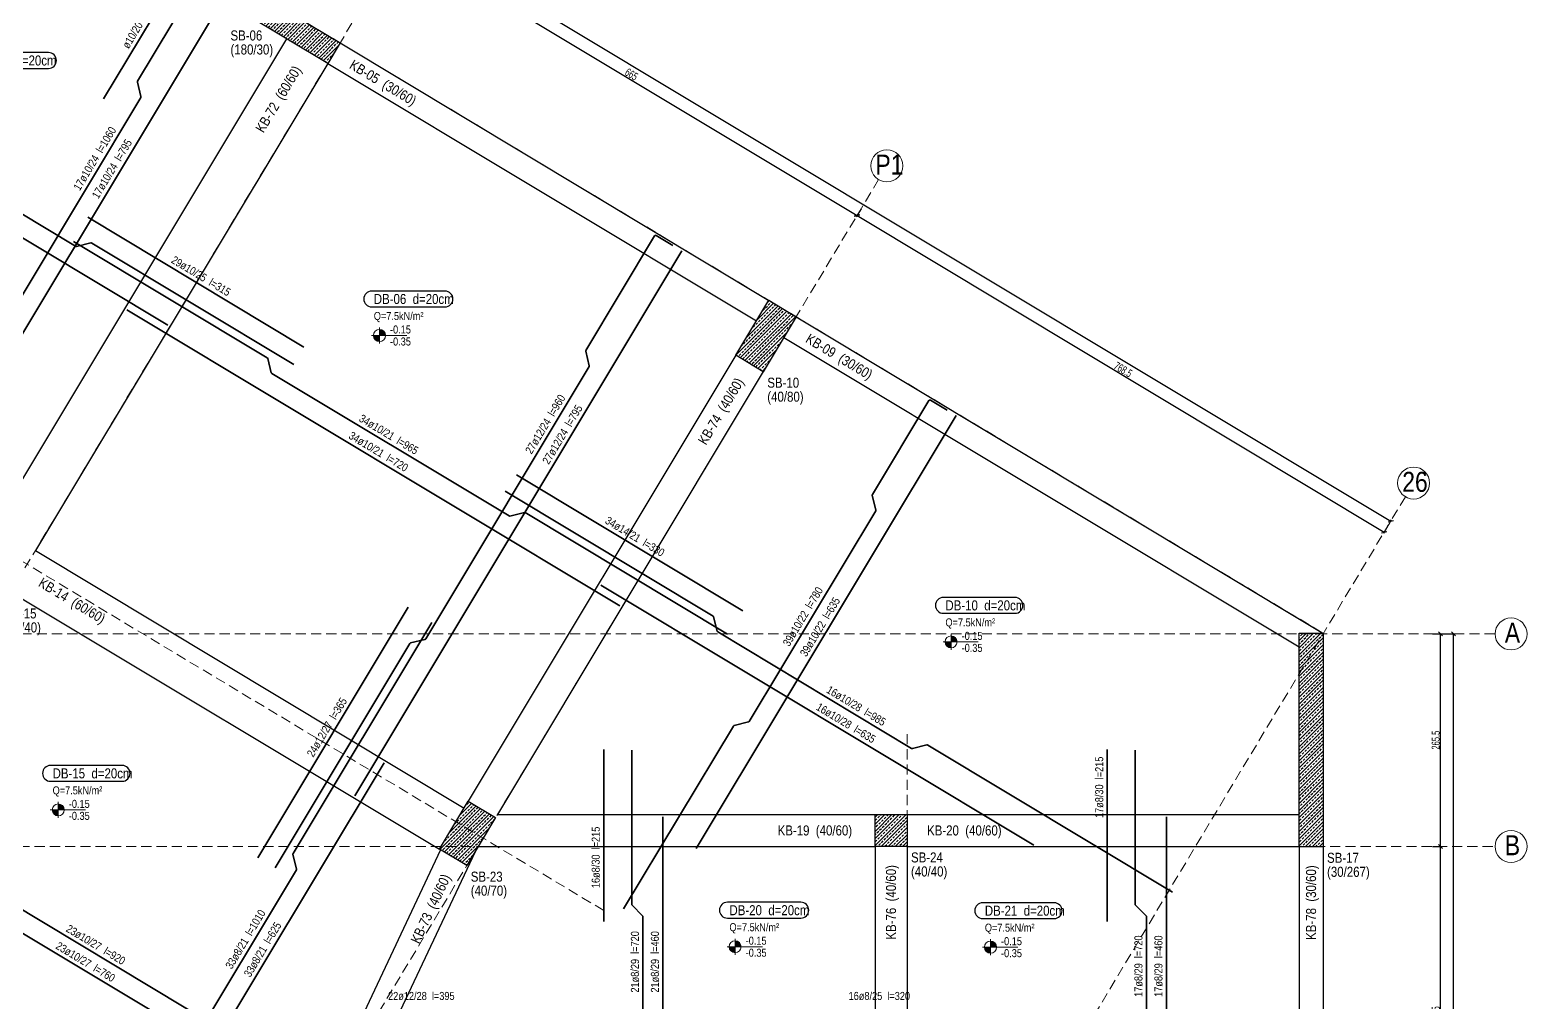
# Model space of a CAD drawing. Header units: millimetres. Extents: x 2068 to 9186, y 624 to 4235.
# Drawn here: x 7306 to 9178, y 1796 to 3011 of the extents above; entities that cross this region are included whole.
import ezdxf
from ezdxf.enums import TextEntityAlignment as Align

# ---------------------------------------------------------------- set-up
doc = ezdxf.new("R2010")
doc.units = ezdxf.units.MM
doc.linetypes.add('DASHED', pattern=[19.05, 12.7, -6.35])
for name, color, linetype, lineweight in [('AKS BALONU (BEYKENT)', 7, 'Continuous', 20), ('AKS CIZGISI (BEYKENT)', 252, 'DASHED', 20), ('AKS NO (BEYKENT)', 3, 'Continuous', 20), ('AKS OLCU (BEYKENT)', 200, 'Continuous', 20), ('DONATI (BEYKENT)', 4, 'Continuous', 35), ('DONATI YAZISI (BEYKENT)', 3, 'Continuous', 20), ('DOSEME ISMI (BEYKENT)', 9, 'Continuous', 20), ('DOSEME PAFTA (BEYKENT)', 3, 'Continuous', 20), ('KIRIS (BEYKENT)', 2, 'Continuous', 30), ('KIRIS ISMI (BEYKENT)', 40, 'Continuous', 20), ('KOLON (BEYKENT)', 3, 'Continuous', 30), ('KOLON ISMI (BEYKENT)', 91, 'Continuous', 20), ('KOT CIZGI (BEYKENT)', 120, 'Continuous', 20), ('KOT YAZI (BEYKENT)', 7, 'Continuous', 20), ('TARAMA (BEYKENT)', 252, 'Continuous', 25), ('YAZI (BEYKENT)', 140, 'Continuous', 20)]:
    doc.layers.add(name, color=color, linetype=linetype, lineweight=lineweight)
doc.styles.add('DONATI YAZISI (BEYKENT)', font='')
doc.styles.add('DSMOLC-50', font='bahnschrift light condensed', dxfattribs={"width": 0.75, "height": 10})
doc.styles.add('KOT (BEYKENT)', font='')
doc.styles.add('YAZI (BEYKENT)', font='')
doc.styles.get('DONATI YAZISI (BEYKENT)').set_extended_font_data('Bahnschrift Light Condensed')
doc.styles.get('KOT (BEYKENT)').set_extended_font_data('Bahnschrift Light Condensed')
doc.styles.get('YAZI (BEYKENT)').set_extended_font_data('Bahnschrift Light Condensed')
doc.dimstyles.new('DSMOLC-50', dxfattribs={"dimtxt": 10, "dimasz": 5, "dimexe": 2, "dimexo": 2, "dimgap": 1, "dimtad": 1, "dimdec": 1, "dimrnd": 0.5, "dimzin": 12, "dimdsep": 46, "dimtxsty": 'DSMOLC-50', "dimblk": 'OBLIQUE', "dimblk1": 'OBLIQUE', "dimblk2": 'OBLIQUE', "dimcen": 0, "dimclrt": 7, "dimadec": 0, "dimazin": 0, "dimtfac": 1, "dimtdec": 4, "dimtix": 1, "dimtmove": 2, "dimatfit": 3, "dimfxl": 1, "dimtzin": 0, "dimarcsym": 0})
pattern_1 = [(45, (900.76, 27.5714), (-4.4194174, 4.4194174), []), (45, (905.1795, 27.5714), (-4.4194174, 4.4194174), [3.125, -1.5625])]

# ---------------------------------------------------------------- blocks, each defined once
blk = doc.blocks.new('_Oblique')
at = {"color": 0, "linetype": 'ByBlock', "lineweight": -2}
blk.add_line((-0.5, -0.5), (0.5, 0.5), dxfattribs=at)
blk = doc.blocks.new('*D86')
at = {"layer": 'AKS OLCU (BEYKENT)', "color": 0, "lineweight": -2, "transparency": 16777216}
for p, q in [((7775.3, 3129.9), (7769.1, 3119.6)), ((7770.1, 3121.4), (8340.3, 2779.1)), ((8345.4, 2787.6), (8339.2, 2777.3))]:
    blk.add_line(p, q, dxfattribs=at)
at = {"layer": 'DEFPOINTS', "color": 0, "transparency": 16777216}
for p in [(7776.3, 3131.7), (8346.4, 2789.3), (8340.3, 2779.1)]:
    blk.add_point(p, dxfattribs=at)
at = {"layer": 'AKS OLCU (BEYKENT)', "color": 0, "lineweight": -2, "transparency": 16777216, "xscale": 5, "yscale": 5, "zscale": 5}
for p, rotation in [((7770.1, 3121.4), 149.0195588067495), ((8340.3, 2779.1), 329.0195588067495)]:
    blk.add_blockref('_Oblique', p, dxfattribs=dict(at, rotation=rotation))
at = {"layer": 'AKS OLCU (BEYKENT)', "color": 7, "transparency": 16777216, "insert": (8058.3, 2955.4), "char_height": 10, "attachment_point": 5, "rotation": 329.0196, "style": 'DSMOLC-50'}
blk.add_mtext('665', dxfattribs=at)
blk = doc.blocks.new('*D87')
at = {"layer": 'AKS OLCU (BEYKENT)', "color": 0, "lineweight": -2, "transparency": 16777216}
for p, q in [((8345.4, 2787.6), (8339.2, 2777.3)), ((8340.3, 2779.1), (8999.2, 2383.5)), ((9004.3, 2392), (8998.1, 2381.7))]:
    blk.add_line(p, q, dxfattribs=at)
at = {"layer": 'DEFPOINTS', "color": 0, "transparency": 16777216}
for p in [(8346.4, 2789.3), (8999.2, 2383.5), (9005.3, 2393.7)]:
    blk.add_point(p, dxfattribs=at)
at = {"layer": 'AKS OLCU (BEYKENT)', "color": 0, "lineweight": -2, "transparency": 16777216, "xscale": 5, "yscale": 5, "zscale": 5}
for p, rotation in [((8340.3, 2779.1), 149.0195588067495), ((8999.2, 2383.5), 329.0195588067495)]:
    blk.add_blockref('_Oblique', p, dxfattribs=dict(at, rotation=rotation))
at = {"layer": 'AKS OLCU (BEYKENT)', "color": 7, "transparency": 16777216, "insert": (8672.8, 2586.5), "char_height": 10, "attachment_point": 5, "rotation": 329.0196, "style": 'DSMOLC-50'}
blk.add_mtext('768.5', dxfattribs=at)
blk = doc.blocks.new('*D88')
at = {"layer": 'AKS OLCU (BEYKENT)', "color": 0, "lineweight": -2, "transparency": 16777216}
for p, q in [((6388.4, 3967.3), (6390.5, 3970.7)), ((6389.5, 3969), (9007.4, 2397.2)), ((9006.4, 2395.5), (9008.4, 2398.9))]:
    blk.add_line(p, q, dxfattribs=at)
at = {"layer": 'DEFPOINTS', "color": 0, "transparency": 16777216}
for p in [(6387.4, 3965.5), (9007.4, 2397.2), (9005.3, 2393.7)]:
    blk.add_point(p, dxfattribs=at)
at = {"layer": 'AKS OLCU (BEYKENT)', "color": 0, "lineweight": -2, "transparency": 16777216, "xscale": 5, "yscale": 5, "zscale": 5}
for p, rotation in [((6389.5, 3969), 149.0195588067495), ((9007.4, 2397.2), 329.0195588067495)]:
    blk.add_blockref('_Oblique', p, dxfattribs=dict(at, rotation=rotation))
at = {"layer": 'AKS OLCU (BEYKENT)', "color": 7, "transparency": 16777216, "insert": (7701.6, 3188.3), "char_height": 10, "attachment_point": 5, "rotation": 329.0196, "style": 'DSMOLC-50'}
blk.add_mtext('3053.5', dxfattribs=at)
blk = doc.blocks.new('*D90')
at = {"layer": 'AKS OLCU (BEYKENT)', "color": 0, "lineweight": -2, "transparency": 16777216}
for p, q in [((9059.7, 1990.6), (9071.7, 1990.6)), ((9069.7, 1575.6), (9069.7, 1990.6)), ((9059.7, 1575.6), (9071.7, 1575.6))]:
    blk.add_line(p, q, dxfattribs=at)
at = {"layer": 'DEFPOINTS', "color": 0, "transparency": 16777216}
for p in [(9057.7, 1990.6), (9069.7, 1990.6), (9057.7, 1575.6)]:
    blk.add_point(p, dxfattribs=at)
at = {"layer": 'AKS OLCU (BEYKENT)', "color": 0, "lineweight": -2, "transparency": 16777216, "xscale": 5, "yscale": 5, "zscale": 5}
for p, rotation in [((9069.7, 1990.6), 90), ((9069.7, 1575.6), 270)]:
    blk.add_blockref('_Oblique', p, dxfattribs=dict(at, rotation=rotation))
at = {"layer": 'AKS OLCU (BEYKENT)', "color": 7, "transparency": 16777216, "insert": (9063.6, 1783.1), "char_height": 10, "attachment_point": 5, "rotation": 90, "style": 'DSMOLC-50'}
blk.add_mtext('415', dxfattribs=at)
blk = doc.blocks.new('*D91')
at = {"layer": 'AKS OLCU (BEYKENT)', "color": 0, "lineweight": -2, "transparency": 16777216}
for p, q in [((9059.7, 2256.1), (9071.7, 2256.1)), ((9069.7, 1990.6), (9069.7, 2256.1)), ((9059.7, 1990.6), (9071.7, 1990.6))]:
    blk.add_line(p, q, dxfattribs=at)
at = {"layer": 'DEFPOINTS', "color": 0, "transparency": 16777216}
for p in [(9057.7, 2256.1), (9069.7, 2256.1), (9057.7, 1990.6)]:
    blk.add_point(p, dxfattribs=at)
at = {"layer": 'AKS OLCU (BEYKENT)', "color": 0, "lineweight": -2, "transparency": 16777216, "xscale": 5, "yscale": 5, "zscale": 5}
for p, rotation in [((9069.7, 2256.1), 90), ((9069.7, 1990.6), 270)]:
    blk.add_blockref('_Oblique', p, dxfattribs=dict(at, rotation=rotation))
at = {"layer": 'AKS OLCU (BEYKENT)', "color": 7, "transparency": 16777216, "insert": (9063.6, 2123.4), "char_height": 10, "attachment_point": 5, "rotation": 90, "style": 'DSMOLC-50'}
blk.add_mtext('265.5', dxfattribs=at)
blk = doc.blocks.new('*D92')
at = {"layer": 'AKS OLCU (BEYKENT)', "color": 0, "lineweight": -2, "transparency": 16777216}
for p, q in [((9059.7, 2256.1), (9087.7, 2256.1)), ((9085.7, 880.6), (9085.7, 2256.1)), ((9059.7, 880.6), (9087.7, 880.6))]:
    blk.add_line(p, q, dxfattribs=at)
at = {"layer": 'DEFPOINTS', "color": 0, "transparency": 16777216}
for p in [(9057.7, 2256.1), (9085.7, 2256.1), (9057.7, 880.6)]:
    blk.add_point(p, dxfattribs=at)
at = {"layer": 'AKS OLCU (BEYKENT)', "color": 0, "lineweight": -2, "transparency": 16777216, "xscale": 5, "yscale": 5, "zscale": 5}
for p, rotation in [((9085.7, 2256.1), 90), ((9085.7, 880.6), 270)]:
    blk.add_blockref('_Oblique', p, dxfattribs=dict(at, rotation=rotation))
at = {"layer": 'AKS OLCU (BEYKENT)', "color": 7, "transparency": 16777216, "insert": (9079.6, 1568.4), "char_height": 10, "attachment_point": 5, "rotation": 90, "style": 'DSMOLC-50'}
blk.add_mtext('1375.5', dxfattribs=at)

msp = doc.modelspace()

# ---------------------------------------------------------------- hatches: boundary and pattern name
at = {"layer": 'KOT CIZGI (BEYKENT)'}
h = msp.add_hatch(color=256, dxfattribs=at)
h.dxf.hatch_style = 1
h.paths.add_polyline_path([(7743.36, 2629.14), (7735.86, 2629.14, 0.4142136), (7743.36, 2621.64)])
h = msp.add_hatch(color=256, dxfattribs=at)
h.dxf.hatch_style = 1
h.paths.add_polyline_path([(7743.36, 2636.64), (7743.36, 2629.14), (7750.86, 2629.14, 0.4142136)])
h = msp.add_hatch(color=256, dxfattribs=at)
h.dxf.hatch_style = 1
h.paths.add_polyline_path([(8457.81, 2246.24), (8450.31, 2246.24, 0.4142136), (8457.81, 2238.74)])
h = msp.add_hatch(color=256, dxfattribs=at)
h.dxf.hatch_style = 1
h.paths.add_polyline_path([(8457.81, 2253.74), (8457.81, 2246.24), (8465.31, 2246.24, 0.4142136)])
h = msp.add_hatch(color=256, dxfattribs=at)
h.dxf.hatch_style = 1
h.paths.add_polyline_path([(7341.9, 2043.8), (7341.9, 2036.3), (7349.4, 2036.3, 0.4142136)])
h = msp.add_hatch(color=256, dxfattribs=at)
h.dxf.hatch_style = 1
h.paths.add_polyline_path([(7341.9, 2036.3), (7334.4, 2036.3, 0.4142136), (7341.9, 2028.8)])
h = msp.add_hatch(color=256, dxfattribs=at)
h.dxf.hatch_style = 1
h.paths.add_polyline_path([(8187.88, 1872.8), (8187.88, 1865.3), (8195.38, 1865.3, 0.4142136)])
h = msp.add_hatch(color=256, dxfattribs=at)
h.dxf.hatch_style = 1
h.paths.add_polyline_path([(8507.08, 1872.23), (8507.08, 1864.73), (8514.58, 1864.73, 0.4142136)])
h = msp.add_hatch(color=256, dxfattribs=at)
h.dxf.hatch_style = 1
h.paths.add_polyline_path([(8187.88, 1865.3), (8180.38, 1865.3, 0.4142136), (8187.88, 1857.8)])
h = msp.add_hatch(color=256, dxfattribs=at)
h.dxf.hatch_style = 1
h.paths.add_polyline_path([(8507.08, 1864.73), (8499.58, 1864.73, 0.4142136), (8507.08, 1857.23)])
at = {"layer": 'TARAMA (BEYKENT)'}
h = msp.add_hatch(dxfattribs=at)
h.set_pattern_fill('ANSI33', color=256, style=0, pattern_type=0)
h.set_pattern_definition(pattern_1)
h.paths.add_polyline_path([(7539.82, 3087.46), (7694.14, 2994.81), (7678.7, 2969.09), (7524.38, 3061.74)], flags=0)
h = msp.add_hatch(dxfattribs=at)
h.set_pattern_fill('ANSI33', color=256, style=0, pattern_type=0)
h.set_pattern_definition(pattern_1)
h.paths.add_polyline_path([(8229.98, 2673.09), (8264.27, 2652.5), (8223.1, 2583.91), (8188.8, 2604.5)], flags=0)
h = msp.add_hatch(dxfattribs=at)
h.set_pattern_fill('ANSI33', color=256, style=0, pattern_type=0)
h.set_pattern_definition(pattern_1)
h.paths.add_polyline_path([(8892.72, 2257.17), (8922.72, 2257.17), (8922.72, 1990.17), (8892.72, 1990.17)], flags=0)
h = msp.add_hatch(dxfattribs=at)
h.set_pattern_fill('ANSI33', color=256, style=0, pattern_type=0)
h.set_pattern_definition(pattern_1)
h.paths.add_polyline_path([(7854.22, 2047.23), (7888.51, 2026.64), (7852.48, 1966.63), (7818.19, 1987.22)], flags=0)
h = msp.add_hatch(dxfattribs=at)
h.set_pattern_fill('ANSI33', color=256, style=0, pattern_type=0)
h.set_pattern_definition(pattern_1)
h.paths.add_polyline_path([(8362.72, 2030.63), (8402.72, 2030.63), (8402.72, 1990.63), (8362.72, 1990.63)], flags=0)

# ---------------------------------------------------------------- linework, layer by layer
at = {"layer": 'AKS BALONU (BEYKENT)'}
for centre in [(8377.52, 2841.12), (9035.96, 2444.76), (9157.72, 2256.15), (9157.72, 1990.62)]:
    msp.add_circle(centre, 20, dxfattribs=at)
at = {"layer": 'AKS CIZGISI (BEYKENT)'}
for p, q in [((6133.77, 3931.62), (8922.72, 2257.17)), ((5742.56, 3280.03), (8027.16, 1908.43)), ((7797.09, 3166.28), (6933.87, 1728.52)), ((8367.22, 2823.97), (7701.59, 1715.32)), ((9025.67, 2427.62), (8465.28, 1494.26)), ((5314.69, 2256.15), (9137.72, 2256.15)), ((8922.72, 670.62), (8922.72, 2256.15)), ((8402.72, 670.62), (8402.72, 2136.21)), ((3254.71, 1990.62), (9137.72, 1990.62))]:
    msp.add_line(p, q, dxfattribs=at)
at = {"layer": 'DONATI (BEYKENT)'}
for points in [[(7001.32, 2214.76), (7220.99, 2580.65, -0.1989124), (7221.92, 2581.34), (7239.92, 2585.83, 0.1989124), (7240.84, 2586.52), (7445.07, 2926.67, 0.1989124), (7445.24, 2927.81), (7440.74, 2945.81, -0.1989124), (7440.91, 2946.95), (7526.81, 3090.02, -0.4142136), (7528.87, 3090.54), (7549.87, 3077.93)], [(7398.57, 2924.99), (7505.37, 3102.89, -0.4142136), (7507.43, 3103.4), (7528.44, 3090.79)], [(6994.77, 2978.25), (7182.06, 2865.8, -0.1989124), (7182.74, 2864.88), (7187.24, 2846.88, 0.1989124), (7187.92, 2845.95), (7363.47, 2740.56, 0.1989124), (7364.6, 2740.39), (7382.61, 2744.88, -0.1989124), (7383.74, 2744.71), (7636.4, 2593.02)], [(7613.13, 1964.07), (7781.34, 2244.22, -0.1989124), (7782.26, 2244.91), (7800.26, 2249.4, 0.1989124), (7801.19, 2250.08), (8005.42, 2590.24, 0.1989124), (8005.59, 2591.38), (8001.09, 2609.38, -0.1989124), (8001.26, 2610.52), (8087.16, 2753.59, -0.4142136), (8089.22, 2754.1), (8110.23, 2741.49)], [(7360.95, 2746.73), (7603.01, 2601.4, -0.1989124), (7603.69, 2600.48), (7608.19, 2582.47, 0.1989124), (7608.87, 2581.55), (7905.3, 2403.58, 0.1989124), (7906.43, 2403.41), (7924.44, 2407.91, -0.1989124), (7925.57, 2407.74), (8178.34, 2255.97)], [(8048.55, 1912.6), (8185.74, 2141.09, -0.1989124), (8186.66, 2141.77), (8204.66, 2146.27, 0.1989124), (8205.59, 2146.95), (8363.59, 2410.12, 0.1989124), (8363.76, 2411.25), (8359.26, 2429.26, -0.1989124), (8359.43, 2430.39), (8429.92, 2547.79, -0.4142136), (8431.98, 2548.31), (8452.99, 2535.69)], [(7900.4, 2434.51), (8160.28, 2278.49, -0.1989124), (8160.96, 2277.56), (8165.45, 2259.56, 0.1989124), (8166.14, 2258.64), (8408.53, 2113.11, 0.1989124), (8409.67, 2112.94), (8427.67, 2117.43, -0.1989124), (8428.81, 2117.26), (8734.66, 1933.63)], [(7297.44, 1418.83), (7481.37, 1725.19, -0.1989124), (7482.3, 1725.87), (7500.3, 1730.36, 0.1989124), (7501.22, 1731.05), (7639.59, 1961.5, 0.1989124), (7639.75, 1962.64), (7635.26, 1980.64, -0.1989124), (7635.43, 1981.77), (7808.78, 2270.51)], [(6981.51, 2117.03), (7229.43, 1968.18, -0.1989124), (7230.11, 1967.26), (7234.6, 1949.25, 0.1989124), (7235.29, 1948.33), (7546.26, 1761.63, 0.1989124), (7547.39, 1761.46), (7565.4, 1765.95, -0.1989124), (7566.53, 1765.78), (7756.04, 1652.01)], [(8058.63, 1402.68), (8058.63, 1698, -0.1989124), (8059.07, 1699.06), (8072.19, 1712.18, 0.1989124), (8072.63, 1713.24), (8072.63, 1903, 0.1989124), (8072.19, 1904.06), (8059.07, 1917.18, -0.1989124), (8058.63, 1918.24), (8058.63, 2111.08)], [(8687.97, 1402.68), (8687.97, 1698, -0.1989124), (8688.4, 1699.06), (8701.53, 1712.18, 0.1989124), (8701.97, 1713.24), (8701.97, 1903, 0.1989124), (8701.53, 1904.06), (8688.4, 1917.18, -0.1989124), (8687.97, 1918.24), (8687.97, 2111.08)]]:
    msp.add_lwpolyline(points, format="xyb", dxfattribs=at)
for points in [[(7152.32, 2390.5), (7561.02, 3071.23)], [(7063.92, 2891.24), (7478.88, 2642.1)], [(7378.82, 2776.83), (7648.89, 2614.68)], [(7712.65, 2054.06), (8121.37, 2734.8)], [(7427.43, 2661.33), (8043.86, 2291.23)], [(8139.34, 1988.04), (8464.13, 2529.01)], [(7914.65, 2455.12), (8197.58, 2285.25)], [(8019.85, 2317.31), (8561.4, 1992.16)], [(7591.46, 1976.55), (7779.35, 2289.48)], [(8023.63, 1896.88), (8023.63, 2111.88)], [(8652.97, 1896.88), (8652.97, 2111.88)], [(7429.51, 1563.04), (7749.03, 2095.22)], [(7049, 2031.02), (7697.44, 1641.7)], [(8097.63, 1568.62), (8097.63, 2027.62)], [(8726.97, 1568.62), (8726.97, 2027.62)]]:
    msp.add_lwpolyline(points, dxfattribs=at)
at = {"layer": 'DOSEME PAFTA (BEYKENT)', "lineweight": -3}
for points in [[(7237.24, 2962.89), (7329.73, 2962.89, 1), (7329.73, 2982.68), (7237.24, 2982.68, 1)], [(7733.64, 2664.86), (7825.32, 2664.86, 1), (7825.32, 2684.64), (7733.64, 2684.64, 1)], [(8448.09, 2281.96), (8537.71, 2281.96, 1), (8537.71, 2301.74), (8448.09, 2301.74, 1)], [(7332.18, 2072.02), (7421.67, 2072.02, 1), (7421.67, 2091.8), (7332.18, 2091.8, 1)], [(8178.16, 1901.02), (8270.09, 1901.02, 1), (8270.09, 1920.8), (8178.16, 1920.8, 1)], [(8497.37, 1900.44), (8586.73, 1900.44, 1), (8586.73, 1920.23), (8497.37, 1920.23, 1)]]:
    msp.add_lwpolyline(points, format="xyb", close=True, dxfattribs=at)
at = {"layer": 'KIRIS (BEYKENT)'}
for p, q in [((7627.3, 3000.06), (7261.79, 2391.26)), ((7694.22, 2994.75), (8230.06, 2673.04)), ((7678.7, 2969.09), (7313.23, 2360.37)), ((7678.78, 2969.04), (8214.62, 2647.32)), ((8264.36, 2652.45), (8922.55, 2257.27)), ((8248.92, 2626.73), (8892.82, 2240.14)), ((8188.84, 2604.6), (7854.2, 2047.24)), ((8223.13, 2584.01), (7890.9, 2030.62)), ((7313.23, 2360.37), (7849.15, 2038.6)), ((7282.35, 2308.93), (7818.26, 1987.15)), ((7890.9, 2030.62), (8362.83, 2030.62)), ((8402.82, 2030.62), (8892.82, 2030.62)), ((7819.8, 1986.24), (7649.76, 1625.62)), ((7862.83, 1983.68), (7693.98, 1625.62)), ((7867, 1990.62), (8362.72, 1990.62)), ((8362.72, 1990.62), (8362.72, 1625.62)), ((8402.72, 1990.62), (8402.72, 1625.62)), ((8402.82, 1990.62), (8892.72, 1990.62)), ((8892.82, 1990.27), (8892.72, 1625.62)), ((8922.72, 1990.27), (8922.82, 1615.52))]:
    msp.add_line(p, q, dxfattribs=at)
at = {"layer": 'KOLON (BEYKENT)'}
for points in [[(7539.82, 3087.46), (7694.14, 2994.81), (7678.7, 2969.09), (7524.38, 3061.74)], [(8229.98, 2673.09), (8264.27, 2652.5), (8223.1, 2583.91), (8188.8, 2604.5)], [(8892.72, 2257.17), (8922.72, 2257.17), (8922.72, 1990.17), (8892.72, 1990.17)], [(7854.22, 2047.23), (7888.51, 2026.64), (7852.48, 1966.63), (7818.19, 1987.22)], [(8362.72, 2030.63), (8402.72, 2030.63), (8402.72, 1990.63), (8362.72, 1990.63)]]:
    msp.add_lwpolyline(points, close=True, dxfattribs=at)
at = {"layer": 'KOT CIZGI (BEYKENT)'}
for p, q in [((7743.36, 2639.14), (7743.36, 2619.14)), ((7733.36, 2629.14), (7777.39, 2629.14)), ((8447.81, 2246.24), (8491.84, 2246.24)), ((8457.81, 2256.24), (8457.81, 2236.24)), ((7341.9, 2046.3), (7341.9, 2026.3)), ((7331.9, 2036.3), (7375.92, 2036.3)), ((8187.88, 1875.3), (8187.88, 1855.3)), ((8507.08, 1874.73), (8507.08, 1854.73)), ((8177.88, 1865.3), (8221.9, 1865.3)), ((8497.08, 1864.73), (8541.11, 1864.73))]:
    msp.add_line(p, q, dxfattribs=at)
for centre in [(7743.36, 2629.14), (8457.81, 2246.24), (7341.9, 2036.3), (8187.88, 1865.3), (8507.08, 1864.73)]:
    msp.add_circle(centre, 7.5, dxfattribs=at)

# ---------------------------------------------------------------- texts
at = {"layer": 'AKS NO (BEYKENT)', "style": 'YAZI (BEYKENT)'}
for s, p in [('P1', (8363.26, 2830.12)), ('26', (9021.7, 2433.76)), ('A', (9149.92, 2245.15)), ('B', (9149.92, 1979.62))]:
    msp.add_text(s, height=25, dxfattribs=at).set_placement(p)
at = {"layer": 'DONATI YAZISI (BEYKENT)', "style": 'DONATI YAZISI (BEYKENT)'}
for s, rotation, p in [('ø10/20 L=235', 59, (7443.78, 3019.73)), (' 17ø10/24  l=1060', 59, (7386.68, 2848.86)), (' 17ø10/24  l=795', 59, (7408.12, 2835.99)), (' 29ø10/25  l=315', 329, (7519, 2704.33)), (' 27ø12/24  l=960', 59, (7949.75, 2516.96)), (' 34ø10/21  l=965', 329, (7753.66, 2506.29)), (' 27ø12/24  l=795', 59, (7971.19, 2504.09)), (' 34ø10/21  l=720', 329, (7740.79, 2484.85)), (' 34ø14/21  l=330', 329, (8061.26, 2378.76)), (' 39ø10/22  l=780', 59, (8271.73, 2276.54)), (' 39ø10/22  l=635', 59, (8293.16, 2263.67)), (' 16ø10/28  l=985', 329, (8337.93, 2167.16)), (' 24ø12/27  l=365', 59, (7676.83, 2138.16)), (' 16ø10/28  l=635', 329, (8325.06, 2145.72)), ('17ø8/30  l=215', 90, (8642.97, 2064.47)), ('16ø8/30  l=215', 90, (8013.63, 1976.9)), (' 33ø8/21  l=1010', 59, (7575, 1873.35)), (' 23ø10/27  l=920', 329, (7387.43, 1868.65)), (' 33ø8/21  l=625', 59, (7596.43, 1860.49)), (' 21ø8/29  l=720', 90, (8062.63, 1844.77)), (' 21ø8/29  l=460', 90, (8087.63, 1844.77)), (' 17ø8/29  l=720', 90, (8691.97, 1839.4)), (' 17ø8/29  l=460', 90, (8716.97, 1839.4)), (' 23ø10/27  l=760', 329, (7374.57, 1847.21))]:
    msp.add_text(s, height=10, rotation=rotation, dxfattribs=at).set_placement(p, align=Align.MIDDLE_CENTER)
for s, p in [(' 22ø12/28  l=395', (7794.07, 1803.78)), (' 16ø8/25  l=320', (8366.52, 1803.78))]:
    msp.add_text(s, height=10, dxfattribs=at).set_placement(p, align=Align.MIDDLE_CENTER)
at = {"layer": 'DOSEME ISMI (BEYKENT)', "style": 'YAZI (BEYKENT)'}
for s, p in [('DB-04  d=20cm', (7239.88, 2966.55)), ('DB-06  d=20cm', (7736.28, 2668.51)), ('DB-10  d=20cm', (8450.73, 2285.61)), ('DB-15  d=20cm', (7334.82, 2075.67)), ('DB-20  d=20cm', (8180.8, 1904.67)), ('DB-21  d=20cm', (8500.01, 1904.1))]:
    msp.add_text(s, height=12.5, dxfattribs=at).set_placement(p)
at = {"layer": 'KIRIS ISMI (BEYKENT)', "style": 'YAZI (BEYKENT)'}
for s, rotation, p in [('KB-72  (60/60)', 59.01965, (7598.37, 2881.42)), ('KB-05  (30/60)', 329.01956, (7704.72, 2963.67)), ('KB-09  (30/60)', 329.01956, (8274.85, 2621.36)), ('KB-74  (40/60)', 59.01962, (8151.46, 2491.34)), ('KB-14  (60/60)', 329.01956, (7316, 2316.43)), ('KB-76  (40/60)', 90, (8388.98, 1874.22)), ('KB-78  (30/60)', 90, (8913.98, 1873.87)), ('KB-73  (40/60)', 64.7525, (7793.08, 1867.98))]:
    msp.add_text(s, height=12.5, rotation=rotation, dxfattribs=at).set_placement(p)
for s, p in [('KB-19  (40/60)', (8241, 2004.37)), ('KB-20  (40/60)', (8427.82, 2004.37))]:
    msp.add_text(s, height=12.5, dxfattribs=at).set_placement(p)
at = {"layer": 'KOLON ISMI (BEYKENT)', "style": 'YAZI (BEYKENT)'}
for s, p in [('SB-06', (7557.13, 2997.82)), ('(180/30)', (7557.13, 2980.32)), ('SB-10', (8228.1, 2563.91)), ('(40/80)', (8228.1, 2546.41)), ('SB-15', (7274.83, 2275.56)), ('(40/40)', (7274.83, 2258.06)), ('SB-24', (8407.72, 1970.63)), ('(40/40)', (8407.72, 1953.13)), ('SB-17', (8927.73, 1970.17)), ('(30/267)', (8927.73, 1952.67)), ('SB-23', (7857.48, 1946.63)), ('(40/70)', (7857.48, 1929.13))]:
    msp.add_text(s, height=12.5, dxfattribs=at).set_placement(p)
at = {"layer": 'KOT YAZI (BEYKENT)', "style": 'KOT (BEYKENT)'}
for s, p in [(' -0.15', (7753.36, 2631.64)), (' -0.35', (7753.36, 2616.64)), (' -0.15', (8467.81, 2248.74)), (' -0.35', (8467.81, 2233.74)), (' -0.15', (7351.9, 2038.8)), (' -0.35', (7351.9, 2023.8)), (' -0.15', (8197.88, 1867.8)), (' -0.15', (8517.08, 1867.23)), (' -0.35', (8197.88, 1852.8)), (' -0.35', (8517.08, 1852.23))]:
    msp.add_text(s, height=10, dxfattribs=at).set_placement(p)
at = {"layer": 'YAZI (BEYKENT)', "style": 'YAZI (BEYKENT)'}
for p in [(7736.28, 2648.51), (8450.73, 2265.61), (7334.82, 2055.67), (8180.8, 1884.67), (8500.01, 1884.1)]:
    msp.add_text('Q=7.5kN/m²', height=10, dxfattribs=at).set_placement(p)

# ---------------------------------------------------------------- dimensions: what is measured, and where the dimension line sits
at = {"layer": 'AKS OLCU (BEYKENT)'}
for base, p1, p2, angle, picture, middle in [((9007.39, 2397.18), (6387.41, 3965.54), (9005.33, 2393.75), 329.01956, '*D88', (7701.57, 3188.31)), ((8340.26, 2779.06), (7776.3, 3131.65), (8346.44, 2789.35), 329.01956, '*D86', (8058.31, 2955.4)), ((8999.15, 2383.46), (8346.44, 2789.35), (9005.33, 2393.75), 329.01956, '*D87', (8672.85, 2586.49)), ((9069.69, 2256.15), (9057.69, 1990.62), (9057.69, 2256.15), 90, '*D91', (9063.59, 2123.38)), ((9085.69, 2256.15), (9057.69, 880.62), (9057.69, 2256.15), 90, '*D92', (9079.59, 1568.38)), ((9069.69, 1990.62), (9057.69, 1575.62), (9057.69, 1990.62), 90, '*D90', (9063.64, 1783.12))]:
    dim = msp.add_linear_dim(base=base, p1=p1, p2=p2, angle=angle, dimstyle='DSMOLC-50', dxfattribs=at)
    dim.commit()
    dim.dimension.update_dxf_attribs({"geometry": picture, "text_midpoint": middle})

doc.saveas('drawing.dxf')
